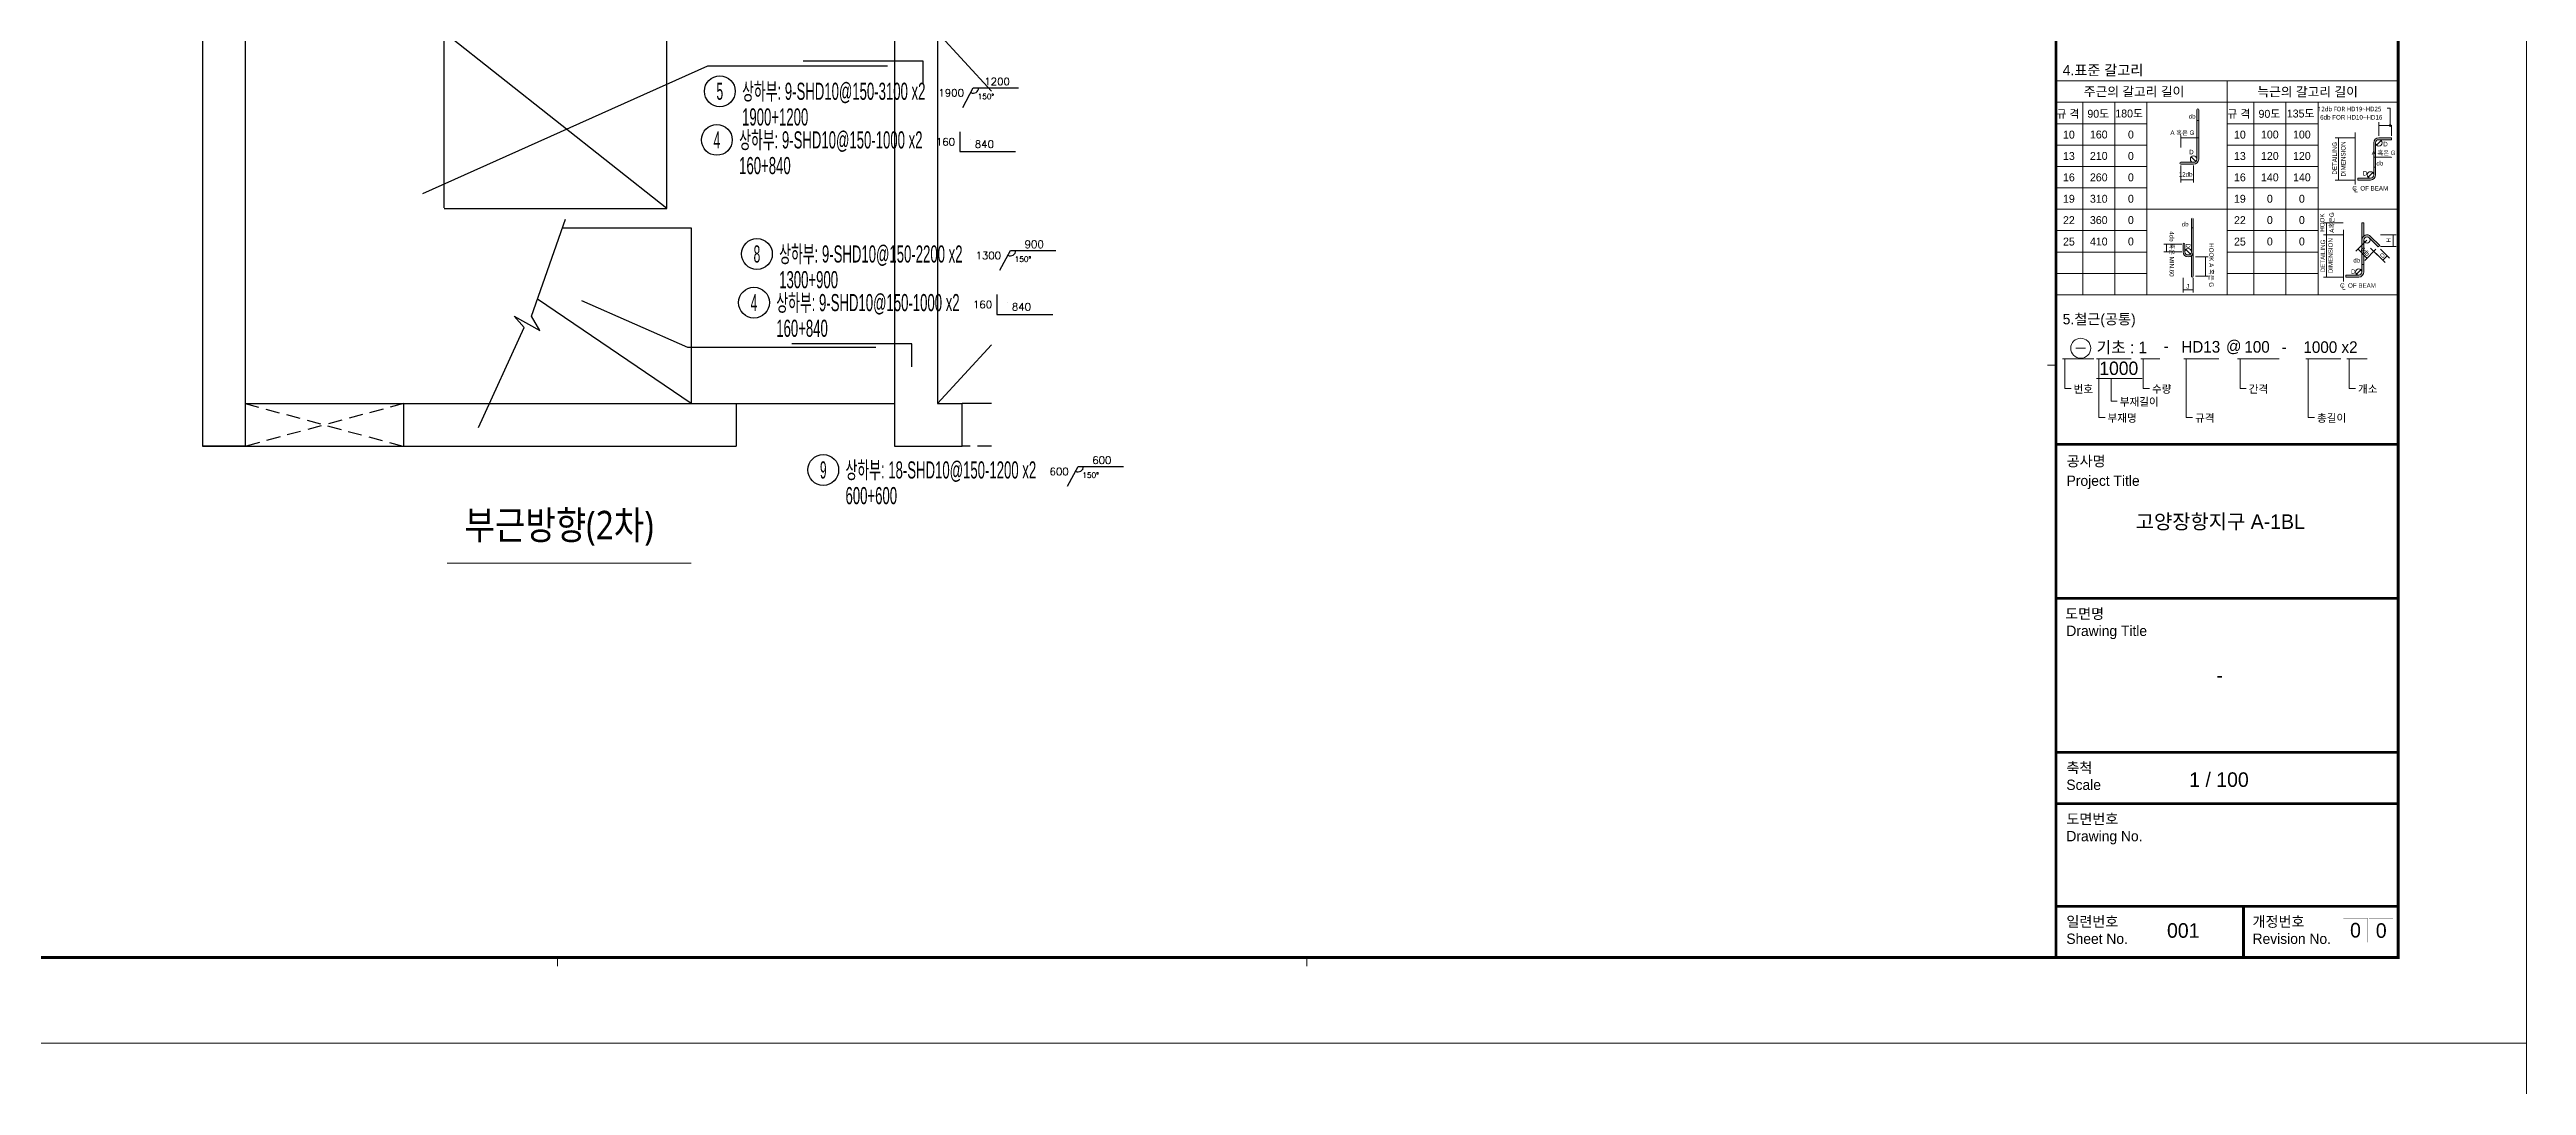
# Model space of a CAD drawing. Header units: millimetres. Extents: x 350420 to 672135, y -312840 to -44390.
# Drawn here: x 426264 to 443621, y -289561 to -282302 of the extents above; entities that cross this region are included whole.
import ezdxf
from ezdxf.enums import TextEntityAlignment as Align

# ---------------------------------------------------------------- set-up
doc = ezdxf.new("R2010")
doc.units = ezdxf.units.MM
doc.header["$LTSCALE"] = 65
doc.linetypes.add('XS-지하주차장$0$DDOT', pattern=[14, 12, -1, 0, -1])
doc.linetypes.add('XS-지하주차장$0$HID', pattern=[2.3, 1.5, -0.8])
doc.layers.get('Defpoints').update_dxf_attribs({"color": 145})
for name, color, linetype in [('FIN', 8, 'Continuous'), ('RP_TAG', 7, 'Continuous'), ('XS-지하주차장$0$BEAM', 6, 'XS-지하주차장$0$HID'), ('XS-지하주차장$0$COL', 2, 'Continuous'), ('XS-지하주차장$0$EL7', 7, 'Continuous'), ('XS-지하주차장$0$FP-CORE', 8, 'Continuous'), ('XS-지하주차장$0$OPEN', 9, 'XS-지하주차장$0$DDOT'), ('XS-지하주차장$0$W1', 2, 'Continuous'), ('XS-지하주차장$0$W1-H', 11, 'XS-지하주차장$0$HID'), ('XTAG', 7, 'Continuous')]:
    doc.layers.add(name, color=color, linetype=linetype)
doc.layers.add('TEXT', color=3, linetype='Continuous', lineweight=9)
doc.layers.add('XTITLE', color=22, linetype='Continuous', lineweight=0)
doc.styles.add('ARIAL', font='malgun.ttf')
doc.styles.add('HYULL', font='Dotum.ttf')
doc.styles.add('RPWK1', font='arial.ttf', dxfattribs={"bigfont": 'whgtxt.shx'})
doc.styles.add('RPWK2', font='romans.shx', dxfattribs={"bigfont": 'whgtxt.shx'})
doc.styles.add('XRebarSheet', font='Hmkmrhd_0.ttf')
doc.styles.add('돋움', font='malgun.ttf')
doc.dimstyles.new('NDIM', dxfattribs={"dimtxt": 3, "dimasz": 1.5, "dimexe": 2, "dimexo": 2, "dimgap": 1, "dimtad": 1, "dimdec": 0, "dimdsep": 46, "dimlunit": 6, "dimtxsty": 'ARIAL', "dimblk": 'DOT', "dimcen": 1, "dimclrd": 256, "dimclre": 7, "dimclrt": 3, "dimadec": 0, "dimazin": 0, "dimtfac": 1, "dimtdec": 0, "dimtix": 1, "dimtmove": 2, "dimatfit": 3, "dimldrblk": 'DOT', "dimfxl": 0, "dimtvp": 1, "dimtolj": 1, "dimlwd": -1, "dimlwe": -1, "dimarcsym": 0})

# ---------------------------------------------------------------- blocks, each defined once
blk = doc.blocks.new('_Dot')
at = {"color": 0, "linetype": 'ByBlock', "lineweight": -2}
blk.add_line((-0.5, 0), (-1, 0), dxfattribs=at)
at = {"color": 0, "linetype": 'ByBlock', "const_width": 0.5}
blk.add_lwpolyline([(-0.25, 0, 1), (0.25, 0, 1)], format="xyb", close=True, dxfattribs=at)
blk = doc.blocks.new('*D7')
at = {"color": 7, "transparency": 16777216}
for p, q in [((80432, 20451), (80432, 20463)), ((80477, 20451), (80477, 20463))]:
    blk.add_line(p, q, dxfattribs=at)
at = {"transparency": 16777216}
blk.add_line((80433, 20461), (80475, 20461), dxfattribs=at)
at = {"layer": 'Defpoints', "color": 0, "transparency": 16777216}
for p in [(80432, 20449), (80477, 20461), (80477, 20449)]:
    blk.add_point(p, dxfattribs=at)
at = {"transparency": 16777216, "xscale": 1.5, "yscale": 1.5, "zscale": 1.5, "rotation": 180}
blk.add_blockref('_Dot', (80432, 20461), dxfattribs=at)
at = {"transparency": 16777216, "xscale": 1.5, "yscale": 1.5, "zscale": 1.5}
blk.add_blockref('_Dot', (80477, 20461), dxfattribs=at)
blk = doc.blocks.new('*D8')
at = {"color": 7, "transparency": 16777216}
for p, q in [((76172, 19024), (76172, 19045)), ((76217, 19024), (76217, 19045))]:
    blk.add_line(p, q, dxfattribs=at)
at = {"transparency": 16777216}
blk.add_line((76215, 19043), (76174, 19043), dxfattribs=at)
at = {"layer": 'Defpoints', "color": 0, "transparency": 16777216}
for p in [(76172, 19043), (76172, 19022), (76217, 19022)]:
    blk.add_point(p, dxfattribs=at)
at = {"transparency": 16777216, "xscale": 1.5, "yscale": 1.5, "zscale": 1.5, "rotation": 180}
blk.add_blockref('_Dot', (76172, 19043), dxfattribs=at)
at = {"transparency": 16777216, "xscale": 1.5, "yscale": 1.5, "zscale": 1.5}
blk.add_blockref('_Dot', (76217, 19043), dxfattribs=at)
blk = doc.blocks.new('*D9')
at = {"transparency": 16777216}
blk.add_line((80158, 18181), (80199, 18181), dxfattribs=at)
at = {"layer": 'Defpoints', "color": 0, "transparency": 16777216}
for p in [(80156, 18181), (80201, 18181), (80201, 18181)]:
    blk.add_point(p, dxfattribs=at)
at = {"transparency": 16777216, "xscale": 1.5, "yscale": 1.5, "zscale": 1.5, "rotation": 180}
blk.add_blockref('_Dot', (80156, 18181), dxfattribs=at)
at = {"transparency": 16777216, "xscale": 1.5, "yscale": 1.5, "zscale": 1.5}
blk.add_blockref('_Dot', (80201, 18181), dxfattribs=at)
blk = doc.blocks.new('ADGADRGS')
at = {"layer": 'FIN'}
blk.add_lwpolyline([(-1560, 132), (-1240, 832), (-1310, 912), (-1130, 812), (-1190, 912), (-950, 1592)], dxfattribs=at)
at = {"layer": 'XS-지하주차장$0$BEAM'}
for p, q in [((-2085, 300), (-3195, 0)), ((-3195, 300), (-2085, 0)), ((2035, 0), (1830, 0))]:
    blk.add_line(p, q, dxfattribs=at)
at = {"layer": 'XS-지하주차장$0$COL', "color": 8}
blk.add_lwpolyline([(-2170, 3200), (-2170, 3400), (-2970, 3400), (-2970, 3200)], dxfattribs=at)
at = {"layer": 'XS-지하주차장$0$EL7'}
blk.add_line((2035, 300), (1830, 300), dxfattribs=at)
at = {"layer": 'XS-지하주차장$0$FP-CORE'}
for p, q in [((-1800, 1670), (-1800, 2900)), ((-240, 1667), (-1800, 2900)), ((-240, 1667), (-240, 2900)), ((-1800, 1667), (-240, 1667)), ((-971, 1532), (-70, 1532)), ((-70, 1532), (-70, 300)), ((-70, 300), (-1148, 1030))]:
    blk.add_line(p, q, dxfattribs=at)
at = {"layer": 'XS-지하주차장$0$OPEN'}
for p, q in [((2035, 2488), (1655, 2900)), ((1655, 300), (2035, 712))]:
    blk.add_line(p, q, dxfattribs=at)
at = {"layer": 'XS-지하주차장$0$W1', "color": 8}
for p, q in [((-3725, 3200), (-2970, 3200)), ((-2170, 3200), (2035, 3200)), ((-3725, 2900), (-3495, 2900)), ((-3495, 2900), (-3495, 0)), ((-3195, 2900), (1355, 2900)), ((-3195, 2900), (-3195, 300)), ((1355, 2900), (1355, 0)), ((1655, 2900), (2035, 2900)), ((1655, 2900), (1655, 300)), ((-3195, 300), (245, 300)), ((245, 300), (245, 0)), ((1655, 300), (1830, 300)), ((1830, 0), (1830, 300)), ((-3495, 0), (245, 0)), ((1355, 0), (1830, 0))]:
    blk.add_line(p, q, dxfattribs=at)
at = {"layer": 'XS-지하주차장$0$W1-H', "color": 8, "linetype": 'ByBlock'}
for p, q in [((-2170, 3400), (-2970, 3400)), ((-2970, 3400), (-2970, 3200)), ((-2170, 3200), (-2170, 3400)), ((-3725, 3200), (-2970, 3200)), ((-2170, 3200), (2035, 3200)), ((-3725, 2900), (-3495, 2900)), ((-3495, 2900), (-3495, 0)), ((-3195, 2900), (1355, 2900)), ((-3195, 2900), (-3195, 0)), ((1355, 2900), (1355, 300)), ((1655, 2900), (2035, 2900)), ((1655, 2900), (1655, 300)), ((-2085, 300), (1355, 300)), ((-2085, 300), (-2085, 0)), ((1655, 300), (1830, 300)), ((1830, 0), (1830, 300)), ((-3195, 0), (-3495, 0)), ((1355, 0), (1830, 0))]:
    blk.add_line(p, q, dxfattribs=at)
blk = doc.blocks.new('zsdfhetshts')
blk.add_lwpolyline([(0, 0), (15120, 0), (15120, 21384), (0, 21384)], close=True)
blk = doc.blocks.new('*U1883', base_point=(430833.1171, -282935.4277))
at = {"layer": 'RP_TAG', "color": 0, "linetype": 'Continuous', "ltscale": 100}
blk.add_circle((430940.1171, -282935.4277), 108, dxfattribs=at)
at = {"layer": 'RP_TAG', "color": 0, "linetype": 'Continuous', "ltscale": 100, "style": 'RPWK1', "width": 0.5}
blk.add_text('4', height=120, dxfattribs=at).set_placement((430940.1171, -282935.4277), align=Align.MIDDLE_CENTER)
at = {"layer": 'RP_TAG', "color": 0, "linetype": 'Continuous', "ltscale": 100, "style": 'RPWK1', "width": 0.55}
for s, p in [('상하부: 9-SHD10@150-1000 x2', (431096.1171, -282935.4277)), ('160+840', (431096.1171, -283115.4277))]:
    blk.add_text(s, height=120, dxfattribs=at).set_placement(p, align=Align.MIDDLE_LEFT)
blk = doc.blocks.new('*U1884', base_point=(431093.1171, -284075.4277))
at = {"layer": 'RP_TAG', "color": 0, "linetype": 'Continuous', "ltscale": 100}
blk.add_circle((431200.1171, -284075.4277), 108, dxfattribs=at)
at = {"layer": 'RP_TAG', "color": 0, "linetype": 'Continuous', "ltscale": 100, "style": 'RPWK1', "width": 0.5}
blk.add_text('4', height=120, dxfattribs=at).set_placement((431200.1171, -284075.4277), align=Align.MIDDLE_CENTER)
at = {"layer": 'RP_TAG', "color": 0, "linetype": 'Continuous', "ltscale": 100, "style": 'RPWK1', "width": 0.55}
for s, p in [('상하부: 9-SHD10@150-1000 x2', (431356.1171, -284075.4277)), ('160+840', (431356.1171, -284255.4277))]:
    blk.add_text(s, height=120, dxfattribs=at).set_placement(p, align=Align.MIDDLE_LEFT)
blk = doc.blocks.new('*U1888', base_point=(431113.6346, -283734.6004))
at = {"layer": 'RP_TAG', "color": 0, "linetype": 'Continuous', "ltscale": 100}
blk.add_circle((431220.6346, -283734.6004), 108, dxfattribs=at)
at = {"layer": 'RP_TAG', "color": 0, "linetype": 'Continuous', "ltscale": 100, "style": 'RPWK1', "width": 0.5}
blk.add_text('8', height=120, dxfattribs=at).set_placement((431220.6346, -283734.6004), align=Align.MIDDLE_CENTER)
at = {"layer": 'RP_TAG', "color": 0, "linetype": 'Continuous', "ltscale": 100, "style": 'RPWK1', "width": 0.55}
for s, p in [('상하부: 9-SHD10@150-2200 x2', (431376.6346, -283734.6004)), ('1300+900', (431376.6346, -283914.6004))]:
    blk.add_text(s, height=120, dxfattribs=at).set_placement(p, align=Align.MIDDLE_LEFT)
blk = doc.blocks.new('*U1892', base_point=(431578.5, -285247.8588))
at = {"layer": 'RP_TAG', "color": 0, "linetype": 'Continuous', "ltscale": 100}
blk.add_circle((431685.5, -285247.8588), 108, dxfattribs=at)
at = {"layer": 'RP_TAG', "color": 0, "linetype": 'Continuous', "ltscale": 100, "style": 'RPWK1', "width": 0.55}
for s, p in [('상하부: 18-SHD10@150-1200 x2', (431841.5, -285247.8588)), ('600+600', (431841.5, -285427.8588))]:
    blk.add_text(s, height=120, dxfattribs=at).set_placement(p, align=Align.MIDDLE_LEFT)
at = {"layer": 'RP_TAG', "color": 0, "linetype": 'Continuous', "ltscale": 100, "style": 'RPWK1', "width": 0.5}
blk.add_text('9', height=120, dxfattribs=at).set_placement((431685.5, -285247.8588), align=Align.MIDDLE_CENTER)
blk = doc.blocks.new('*U1896', base_point=(430853.6346, -282594.6004))
at = {"layer": 'RP_TAG', "color": 0, "linetype": 'Continuous', "ltscale": 100}
blk.add_circle((430960.6346, -282594.6004), 108, dxfattribs=at)
at = {"layer": 'RP_TAG', "color": 0, "linetype": 'Continuous', "ltscale": 100, "style": 'RPWK1', "width": 0.5}
blk.add_text('5', height=120, dxfattribs=at).set_placement((430960.6346, -282594.6004), align=Align.MIDDLE_CENTER)
at = {"layer": 'RP_TAG', "color": 0, "linetype": 'Continuous', "ltscale": 100, "style": 'RPWK1', "width": 0.55}
for s, p in [('상하부: 9-SHD10@150-3100 x2', (431116.6346, -282594.6004)), ('1900+1200', (431116.6346, -282774.6004))]:
    blk.add_text(s, height=120, dxfattribs=at).set_placement(p, align=Align.MIDDLE_LEFT)
blk = doc.blocks.new('dhs_sheet2e')
h = blk.add_hatch(color=256)
edge = h.paths.add_edge_path()
edge.add_line((76299, 21797), (76299, 20646.2))
edge.add_arc((76224.2, 20646.2), 74.7, -90, 0, ccw=False)
edge.add_line((76224.2, 20571.5), (75925.3, 20571.5))
edge.add_arc((75925.3, 20549.1), 22.4, 90, 270)
edge.add_line((75925.3, 20526.7), (76224.2, 20526.7))
edge.add_arc((76224.2, 20646.2), 119.6, 270, 360)
edge.add_line((76343.8, 20646.2), (76343.8, 21797))
edge.add_arc((76321.4, 21797), 22.4, 0, 180)
blk.add_hatch(color=256).paths.add_polyline_path([(80850.3, 21144.3), (80551.4, 21144.3, 0.4142136), (80431.9, 21024.7), (80431.9, 20621.2), (80431.9, 20277.5, -0.4142136), (80357.1, 20202.7), (80058.2, 20202.7), (80058.2, 20157.9), (80357.1, 20157.9, 0.4142136), (80476.7, 20277.5), (80476.7, 20621.2), (80476.7, 21024.7, -0.4142136), (80551.4, 21099.4), (80850.3, 21099.4)])
h = blk.add_hatch(color=256)
h.paths.add_polyline_path([(76216.8, 18481.2, -0.2277351), (76172, 18387.9), (76172, 17913.3, 1), (76216.8, 17913.3)])
h.paths.add_polyline_path([(76216.8, 19258.4, 1), (76172, 19258.4), (76172, 18481.2, -0.1833618), (76153.2, 18431.7, -0.6790836), (76150.1, 18423.9, -0.2067221), (76146.9, 18425.3, -0.6466922), (76022.6, 18481.2), (76022.6, 18660.6, 1), (75977.7, 18660.6), (75977.7, 18481.2, 1), (76216.8, 18481.2)])
h.paths.add_polyline_path([(76153.2, 18431.7, -0.0300135), (76146.9, 18425.3, 0.2067221), (76150.1, 18423.9, 0.6790836)], flags=17)
h = blk.add_hatch(color=256)
h.paths.add_polyline_path([(80200.9, 19160.1), (80156.1, 19160.1), (80156.1, 18756.6, -0.2277351), (80200.9, 18850)])
h.paths.add_polyline_path([(80156.1, 18756.6), (80156.1, 18353.1), (80156.1, 18009.4, -0.4142136), (80081.4, 17934.7), (79782.5, 17934.7), (79782.5, 17889.8), (80081.4, 17889.8, 0.4142136), (80200.9, 18009.4), (80200.9, 18353.1), (80200.9, 18756.6, -0.6681786), (80328.5, 18809.5), (80539.9, 18598.1), (80571.6, 18629.8), (80360.2, 18841.2, 0.6681786)])
at = {"color": 7, "ltscale": 2}
for p, q in [((73013.1, 22471.6), (81003.6, 22471.6)), ((77008.3, 22471.6), (77008.3, 17477.6)), ((73013.1, 21972.2), (81003.6, 21972.2)), ((73013.1, 21472.8), (75135.6, 21472.8)), ((73637.3, 21972.2), (73637.3, 17477.6)), ((74386.4, 21972.2), (74386.4, 17477.6)), ((75135.6, 21972.2), (75135.6, 17477.6)), ((77008.3, 21472.8), (79130.8, 21472.8)), ((77632.6, 21972.2), (77632.6, 17477.6)), ((78381.7, 21972.2), (78381.7, 17477.6)), ((79130.8, 21972.2), (79130.8, 17477.6)), ((75135.6, 19475.2), (77008.3, 19475.2)), ((79130.8, 19475.2), (81003.6, 19475.2)), ((73013.1, 17477.6), (81003.6, 17477.6))]:
    blk.add_line(p, q, dxfattribs=at)
for p, q in [((76299, 21797), (76299, 20646.2)), ((76343.8, 21797), (76343.8, 20646.2)), ((80553.3, 21432.5), (80848.4, 21432.5)), ((80742.8, 21835.3), (80817.5, 21835.3)), ((80817.5, 21835.3), (80817.5, 21432.5)), ((79607.9, 21142.4), (79607.9, 20159.8)), ((80431.9, 20277.5), (80431.9, 21024.7)), ((80476.7, 20277.5), (80476.7, 21024.7)), ((80498.6, 20971.9), (80604.3, 21077.5)), ((80551.4, 21144.3), (80850.3, 21144.3)), ((80850.3, 21099.4), (80551.4, 21099.4)), ((80850.3, 21144.3), (80850.3, 21099.4)), ((75925.3, 20571.5), (76224.2, 20571.5)), ((76224.2, 20526.7), (75925.3, 20526.7)), ((76277.1, 20593.4), (76171.4, 20699.1)), ((80304.3, 20224.6), (80410, 20330.3)), ((80835.3, 20687.8), (80431.9, 20687.8)), ((80058.2, 20202.7), (80357.1, 20202.7)), ((80058.2, 20157.9), (80058.2, 20202.7)), ((80357.1, 20157.9), (80058.2, 20157.9)), ((76172, 19258.4), (76172, 18481.2)), ((76216.8, 19258.4), (76216.8, 18481.2)), ((79332.2, 19158.3), (79332.2, 18878.1)), ((75592.1, 18659.1), (75592.1, 18482.7)), ((75977.7, 18660.6), (75977.7, 18481.2)), ((76022.6, 18660.6), (76022.6, 18481.2)), ((76150.1, 18428.4), (76044.4, 18534.1)), ((79332.2, 18874.3), (79332.2, 17887.4)), ((80065.6, 18544), (80274.3, 18335.3)), ((80156.1, 18353.1), (80156.1, 18756.6)), ((80200.9, 18353.1), (80200.9, 18756.6)), ((80328.5, 18809.5), (80539.9, 18598.1)), ((80357.7, 18568.9), (80698.5, 18228.1)), ((80360.2, 18841.2), (80571.6, 18629.8)), ((80539.9, 18598.1), (80571.6, 18629.8)), ((80883.4, 18874.3), (80883.4, 18609.1)), ((76502.4, 18360.2), (76502.4, 17914.8)), ((80028.6, 17956.6), (80134.2, 18062.2)), ((80156.1, 18353.1), (80156.1, 18009.4)), ((80200.9, 18353.1), (80200.9, 18009.4)), ((80749.9, 18385.4), (80646.9, 18282.4)), ((76215.3, 17590.4), (75979.2, 17590.4)), ((79782.5, 17889.8), (79782.5, 17934.7)), ((79782.5, 17934.7), (80081.4, 17934.7)), ((80081.4, 17889.8), (79782.5, 17889.8))]:
    blk.add_line(p, q)
at = {"color": 1}
for p, q in [((76299, 21501), (76299, 21548.4)), ((76342.3, 21546.4), (76300.5, 21546.4)), ((76343.8, 21501), (76343.8, 21548.4)), ((75925.3, 20916), (75925.3, 21199.6)), ((75926.8, 21139.7), (76342.3, 21139.7)), ((75925.3, 20500.1), (75925.3, 20098.9)), ((76224.2, 20500.1), (76224.2, 20098.9)), ((76222.7, 20158.9), (75926.8, 20158.9))]:
    blk.add_line(p, q, dxfattribs=at)
at = {"color": 7}
for p, q in [((80551.4, 21191.6), (80551.4, 21507.4)), ((80850.3, 21191.6), (80850.3, 21435)), ((76343.8, 20916), (76343.8, 21141.7)), ((79996, 21144.3), (79533, 21144.3)), ((80431.9, 20947.5), (80431.9, 20685.3)), ((79996, 20157.9), (79533, 20157.9)), ((79720.2, 19160.1), (79257.5, 19160.1)), ((75953.1, 18660.6), (75532.2, 18660.6)), ((79720.2, 18876.2), (79257.5, 18876.2)), ((79720.2, 18876.2), (79257.5, 18876.2)), ((80273.9, 18754.9), (80011.4, 18492.3)), ((80485.3, 18543.5), (80222.7, 18281)), ((80591.1, 18876.2), (80958.3, 18876.2)), ((80591.1, 18607.2), (80958.3, 18607.2)), ((80594.5, 18543.5), (80804.2, 18333.8)), ((75953.1, 18481.2), (75532.2, 18481.2)), ((76270.6, 18361.7), (76562.3, 18361.7)), ((80488.8, 18437.8), (80698.5, 18228.1)), ((75977.7, 17876.9), (75977.7, 17530.5)), ((76216.8, 17876.9), (76216.8, 17530.5)), ((76270.6, 17913.3), (76562.3, 17913.3)), ((79720.2, 17885.5), (79257.5, 17885.5)), ((73477.6, 16230.5), (73697, 16230.5)), ((73013.1, 15831.2), (72813.3, 15831.2)), ((38004.8, 1997.6), (38004.8, 1797.9)), ((55508.9, 1997.6), (55508.9, 1797.9))]:
    blk.add_line(p, q, dxfattribs=at)
at = {"linetype": 'Continuous'}
for p, q in [((79998.5, 20053.3), (79998.5, 21263.8)), ((79722.7, 17785.2), (79722.7, 18995.8))]:
    blk.add_line(p, q, dxfattribs=at)
at = {"color": 4}
for p, q in [((80156.1, 19160.1), (80200.9, 19160.1)), ((80156.1, 18756.6), (80156.1, 19160.1)), ((80200.9, 19160.1), (80200.9, 18850)), ((76172, 18387.9), (76172, 17913.3)), ((76216.8, 18481.2), (76216.8, 17913.3))]:
    blk.add_line(p, q, dxfattribs=at)
at = {"color": 1, "ltscale": 2}
for p, q in [((73160.8, 15979.6), (73897.2, 15979.6)), ((73217.3, 15979.6), (73217.3, 15288.3)), ((73955, 15979.6), (74769.1, 15979.6)), ((74011.5, 15979.6), (74011.5, 14611.4)), ((74992, 15979.6), (75438.1, 15979.6)), ((75048.5, 15979.6), (75048.5, 15288.3)), ((75998.4, 15979.6), (76812.5, 15979.6)), ((76054.9, 15979.6), (76054.9, 14611.4)), ((77253.2, 15979.6), (78222.3, 15979.6)), ((77309.7, 15979.6), (77309.7, 15288.3)), ((78846.9, 15979.6), (79661, 15979.6)), ((78903.4, 15979.6), (78903.4, 14611.4)), ((79804.8, 15979.6), (80281.2, 15979.6)), ((79861.3, 15979.6), (79861.3, 15288.3)), ((73217.3, 15288.3), (73361.3, 15288.3)), ((73955, 15525.5), (75020.4, 15525.5)), ((74296, 15525.5), (74296, 14991.1)), ((75048.5, 15288.3), (75192.5, 15288.3)), ((77309.7, 15288.3), (77453.7, 15288.3)), ((79861.3, 15288.3), (80005.3, 15288.3)), ((74011.5, 14611.4), (74155.5, 14611.4)), ((74296, 14991.1), (74440, 14991.1)), ((76054.9, 14611.4), (76198.9, 14611.4)), ((78903.4, 14611.4), (79047.4, 14611.4))]:
    blk.add_line(p, q, dxfattribs=at)
at = {"color": 30}
for p, q in [((73013.1, 6791.9), (81003.6, 6791.9)), ((73013.1, 5593.3), (81003.6, 5593.3)), ((73013.1, 3196.2), (81003.6, 3196.2))]:
    blk.add_line(p, q, dxfattribs=at)
at = {"color": 7}
blk.add_lwpolyline([(84000, 0), (84000, 59329.4), (0, 59329.4), (0, 0)], close=True, dxfattribs=at)
at = {"color": 30, "const_width": 64.9}
blk.add_lwpolyline([(81003.6, 57331.7), (2996.4, 57331.7), (2996.4, 1997.6), (81003.6, 1997.6)], close=True, dxfattribs=at)
for points in [[(73013.1, 1997.6), (73013.1, 57331.7)], [(73013.1, 13983.4), (81003.6, 13983.4)], [(73013.1, 10387.6), (81003.6, 10387.6)], [(73013.1, 6791.9), (81003.6, 6791.9)], [(73013.1, 5593.3), (81003.6, 5593.3)], [(73013.1, 3196.2), (81003.6, 3196.2)], [(77390.2, 1997.6), (77390.2, 3196.2)]]:
    blk.add_lwpolyline(points, dxfattribs=at)
at = {"color": 1, "ltscale": 2, "const_width": 1.87}
for points in [[(79725.1, 2916.8), (79725.1, 2355), (80286.9, 2355), (80286.9, 2916.8), (79725.1, 2916.8)], [(80321.3, 2916.8), (80321.3, 2355), (80883.1, 2355), (80883.1, 2916.8), (80321.3, 2916.8)]]:
    blk.add_lwpolyline(points, dxfattribs=at)
for centre, radius in [((80817.5, 21432.5), 22.4), ((80817.5, 21432.5), 11.2), ((80551.4, 21024.7), 74.7), ((80498.6, 20971.9), 4.48), ((80604.3, 21077.5), 4.48), ((76171.4, 20699.1), 4.48), ((76277.1, 20593.4), 4.48), ((80357.1, 20277.5), 74.7), ((80410, 20330.3), 4.48), ((80304.3, 20224.6), 4.48), ((76044.4, 18534.1), 4.48), ((80275.7, 18756.6), 74.7), ((76150.1, 18428.4), 4.48), ((80081.4, 18009.4), 74.7), ((80028.6, 17956.6), 4.48), ((80134.2, 18062.2), 4.48)]:
    blk.add_circle(centre, radius)
at = {"color": 4}
for centre in [(76224.2, 20646.2), (76097.3, 18481.2)]:
    blk.add_circle(centre, 74.7, dxfattribs=at)
at = {"color": 7, "linetype": 'Continuous'}
blk.add_circle((73588.4, 16228.7), 234.1, dxfattribs=at).dxf.unprotected_set("ltscale", 0)
for centre, radius, start, end in [((76321.4, 21797), 22.4, 0, 180), ((80551.4, 21024.7), 119.6, 90, 180), ((80551.4, 21024.7), 74.7, 90, 180), ((75925.3, 20549.1), 22.4, 90, 270), ((76224.2, 20646.2), 119.6, 270, 0), ((76224.2, 20646.2), 74.7, 270, 0), ((80357.1, 20277.5), 74.7, 270, 0), ((80357.1, 20277.5), 119.6, 270, 0), ((76000.1, 18660.6), 22.4, 0, 180), ((80275.7, 18756.6), 119.6, 45, 180), ((76097.3, 18481.2), 119.6, 180, 0), ((76097.3, 18481.2), 74.7, 180, 0), ((80081.4, 18009.4), 119.6, 270, 0), ((80081.4, 18009.4), 74.7, 270, 0)]:
    blk.add_arc(centre, radius, start, end)
at = {"color": 4}
blk.add_arc((76194.4, 17913.3), 22.4, 180, 0, dxfattribs=at)
at = {"color": 1, "rotation": 180}
for p, xscale, yscale, zscale in [((76299, 21546.4), 1.5, 1.5, 1.5), ((75925.3, 21139.7), 11.98573127229489, 11.98573127229489, 11.98573127229489), ((75925.3, 20158.9), 11.98573127229489, 11.98573127229489, 11.98573127229489)]:
    blk.add_blockref('_Dot', p, dxfattribs=dict(at, xscale=xscale, yscale=yscale, zscale=zscale))
at = {"color": 1}
for p, xscale, yscale, zscale in [((76343.8, 21546.4), 1.5, 1.5, 1.5), ((76343.8, 21139.7), 1.498216409036861, 1.498216409036861, 1.498216409036861), ((76224.2, 20158.9), 11.98573127229489, 11.98573127229489, 11.98573127229489)]:
    blk.add_blockref('_Dot', p, dxfattribs=dict(at, xscale=xscale, yscale=yscale, zscale=zscale))
for p, xscale, yscale, zscale, rotation in [((80551.4, 21432.5), 14.98216409036861, 14.98216409036861, 14.98216409036861, 180), ((79607.9, 21144.3), 14.98216409036861, 14.98216409036861, 14.98216409036861, 90), ((80431.9, 20687.8), 14.98216409036861, 14.98216409036861, 14.98216409036861, 180), ((79607.9, 20157.9), 14.98216409036861, 14.98216409036861, 14.98216409036861, 270), ((79332.2, 19160.1), 14.98216409036861, 14.98216409036861, 14.98216409036861, 90), ((75592.1, 18660.6), 11.98573127229489, 11.98573127229489, 11.98573127229489, 90), ((79332.2, 18876.2), 14.98216409036861, 14.98216409036861, 14.98216409036861, 90), ((79332.2, 18876.2), 1.872770511296076, 1.872770511296076, 1.872770511296076, 270), ((80064, 18545), 14.98216409036862, 14.98216409036862, 14.98216409036862, 135.0000000000825), ((80883.4, 18876.2), 14.98216409036861, 14.98216409036861, 14.98216409036861, 90), ((80883.4, 18607.2), 14.98216409036861, 14.98216409036861, 14.98216409036861, 270), ((75592.1, 18481.2), 11.98573127229489, 11.98573127229489, 11.98573127229489, 270), ((76502.4, 18361.7), 11.98573127229489, 11.98573127229489, 11.98573127229489, 90), ((80275.7, 18333.9), 14.98216409036862, 14.98216409036862, 14.98216409036862, 315.0000000000825), ((80645.5, 18281.1), 14.98216409036861, 14.98216409036861, 14.98216409036861, 225.0000000002524), ((80751.2, 18386.8), 14.98216409036861, 14.98216409036861, 14.98216409036861, 45.00000000025245), ((75977.7, 17590.4), 11.98573127229489, 11.98573127229489, 11.98573127229489, 180), ((76502.4, 17913.3), 11.98573127229489, 11.98573127229489, 11.98573127229489, 270), ((79332.2, 17885.5), 14.98216409036861, 14.98216409036861, 14.98216409036861, 270)]:
    blk.add_blockref('_Dot', p, dxfattribs=dict(xscale=xscale, yscale=yscale, zscale=zscale, rotation=rotation))
for p, xscale, yscale, zscale in [((80850.3, 21432.5), 1.872770511296076, 1.872770511296076, 1.872770511296076), ((80850.3, 20687.8), 14.98216409036861, 14.98216409036861, 14.98216409036861), ((76216.8, 17590.4), 11.98573127229489, 11.98573127229489, 11.98573127229489)]:
    blk.add_blockref('_Dot', p, dxfattribs=dict(xscale=xscale, yscale=yscale, zscale=zscale))
at = {"color": 7, "style": 'XRebarSheet'}
for s, p in [('4.표준 갈고리', (73168.2, 22602.8)), ('5.철근(공통)', (73167, 16788))]:
    blk.add_text(s, height=242.71, dxfattribs=at).set_placement(p)
at = {"color": 3}
for s, height, style, p in [('주근의 갈고리 길이', 217.47, 'XRebarSheet', (73661.6, 22115.7)), ('늑근의 갈고리 길이', 217.47, 'XRebarSheet', (77716.4, 22111.4)), ('규 격', 184.85, 'XRebarSheet', (73024.7, 21609.3)), ('90도', 184.85, 'XRebarSheet', (73743.9, 21612.7)), ('180도', 184.85, 'XRebarSheet', (74396.5, 21618.3)), ('규 격', 184.85, 'XRebarSheet', (77015.8, 21609.3)), ('90도', 184.85, 'XRebarSheet', (77741.9, 21610.8)), ('135도', 184.85, 'XRebarSheet', (78402.8, 21618.5)), ('기초 : 1', 271.84, 'HYULL', (73958.2, 16112.5)), ('-', 271.8, 'HYULL', (75524.6, 16143.6)), ('HD13', 271.84, 'HYULL', (75937.6, 16126.4)), ('@', 271.8, 'HYULL', (76981.9, 16143.6)), ('100', 271.84, 'HYULL', (77410.5, 16124.9)), ('-', 271.8, 'HYULL', (78283.3, 16120.3)), ('1000 x2', 271.84, 'HYULL', (78789.8, 16118.6)), ('번호', 181.22, 'XRebarSheet', (73421.4, 15184.8)), ('부재길이', 181.22, 'XRebarSheet', (74500.1, 14887.6)), ('수량', 181.22, 'XRebarSheet', (75252.6, 15184.8)), ('간격', 181.22, 'XRebarSheet', (77513.8, 15184.8)), ('개소', 181.22, 'XRebarSheet', (80065.4, 15184.8)), ('부재명', 181.22, 'XRebarSheet', (74215.6, 14507.8)), ('규격', 181.22, 'XRebarSheet', (76259, 14507.8)), ('총길이', 181.22, 'XRebarSheet', (79107.5, 14507.8))]:
    blk.add_text(s, height=height, dxfattribs=dict(at, style=style)).set_placement(p)
for s, height, style, p in [('db', 104.88, 'HYULL', (76110.6, 21591.3)), ('12db FOR HD19~HD25', 104.875, 'ARIAL', (79128.8, 21763.4)), ('6db FOR HD10~HD16', 104.875, 'HYULL', (79181.1, 21570.1)), ('A 혹은 G', 104.88, 'HYULL', (75682.6, 21210.1)), ('D', 104.9, 'HYULL', (76121.8, 20758.8)), ('A 혹은 G', 104.88, 'HYULL', (80384, 20740.7)), ('D', 104.9, 'HYULL', (80656, 20944.7)), ('12db', 104.88, 'HYULL', (75877.3, 20236.3)), ('D', 104.9, 'HYULL', (80177.8, 20262.8)), ('db', 104.88, 'HYULL', (80494.6, 20497.1)), ('C  OF BEAM', 104.88, 'HYULL', (79933.3, 19912.7)), ('L', 104.9, 'HYULL', (79978.2, 19870.3)), ('db', 104.88, 'HYULL', (75947.2, 19073.7)), ('D', 104.9, 'HYULL', (79902.1, 17964.6)), ('db', 104.88, 'HYULL', (79955.9, 18229.1)), ('J', 104.9, 'HYULL', (76052.4, 17620.3)), ('C  OF BEAM', 104.88, 'HYULL', (79646.6, 17640.3)), ('L', 104.9, 'HYULL', (79691.4, 17597.9))]:
    blk.add_text(s, height=height, dxfattribs=dict(style=style)).set_placement(p)
at = {"style": 'HYULL'}
for s, height, rotation, p in [('DETAILING', 104.88, 90, (79572.8, 20283)), ('DIMENSION', 104.88, 90, (79773.2, 20238.9)), ('HOOK', 104.88, 90, (79280.6, 18949.8)), ('A혹은G', 104.88, 90, (79503.2, 18925.5)), ('4db 혹은 MIN.60', 104.875, 270, (75662.8, 18959.9)), ('D', 104.9, 270, (76045.4, 18676.8)), ('HOOK A 혹은 G', 104.875, 270, (76588.8, 18683)), ('DETAILING', 104.88, 90, (79297.1, 18001.8)), ('DIMENSION', 104.88, 90, (79475.3, 17979.8)), ('H', 104.9, 90, (80828.6, 18696.9))]:
    blk.add_text(s, height=height, rotation=rotation, dxfattribs=at).set_placement(p)
at = {"style": 'HYULL', "width": 0.8}
for s, height, rotation, p in [('6db', 104.88, 315, (80113.5, 18528.3)), ('D', 104.9, 45, (80638.1, 18324.3))]:
    blk.add_text(s, height=height, rotation=rotation, dxfattribs=at).set_placement(p)
at = {"color": 3, "linetype": 'Continuous', "style": 'HYULL'}
e = blk.add_text('1000', height=312.13, dxfattribs=at)
e.set_placement((74023.5, 15760.5), align=Align.MIDDLE_LEFT)
e.dxf.unprotected_set("ltscale", 0)
at = {"color": 7, "style": 'XRebarSheet'}
for s, height, p in [('공사명', 241.63, (73259, 13591.6)), ('Project Title', 241.632, (73259, 13135.1)), ('도면명', 241.63, (73225, 10028.1)), ('Drawing Title', 241.632, (73252.8, 9628.5)), ('축척', 241.63, (73252.8, 6432.3)), ('Scale', 241.63, (73252.8, 6032.8)), ('도면번호', 241.63, (73252.8, 5233.8)), ('Drawing No.', 241.632, (73252.8, 4834.2)), ('일련번호', 241.63, (73252.8, 2836.6)), ('개정번호', 241.63, (77602.3, 2836.6)), ('Sheet No.', 241.63, (73252.8, 2437.1)), ('Revision No.', 241.632, (77602.3, 2437.1))]:
    blk.add_text(s, height=height, dxfattribs=at).set_placement(p, align=Align.MIDDLE_LEFT)
for base, p1, p2, picture, middle in [((80476.7, 20461.4), (80431.9, 20449.3), (80476.7, 20449.3), '*D7', (80454.3, 20461.4)), ((76172, 19043.3), (76216.8, 19021.8), (76172, 19021.8), '*D8', (76194.4, 19043.3)), ((80200.9, 18181.3), (80156.1, 18181.3), (80200.9, 18181.3), '*D9', (80178.5, 18181.3))]:
    dim = blk.add_linear_dim(base=base, p1=p1, p2=p2, text=' ', dimstyle='NDIM')
    dim.commit()
    dim.dimension.update_dxf_attribs({"geometry": picture, "text_midpoint": middle})
blk = doc.blocks.new('zdfhsdtfs')
at = {"color": 7, "ltscale": 2}
for p, q in [((36507, 10487), (37568, 10487)), ((38504, 10487), (39565, 10487)), ((36507, 10237), (37568, 10237)), ((38504, 10237), (39565, 10237)), ((36507, 9987), (37568, 9987)), ((38504, 9987), (39565, 9987)), ((36507, 9738), (37568, 9738)), ((38504, 9738), (39565, 9738)), ((36507, 9488), (37568, 9488)), ((38504, 9488), (39565, 9488)), ((36507, 9238), (37568, 9238)), ((36507, 8988), (37568, 8988)), ((38504, 9238), (39565, 9238)), ((38504, 8988), (39565, 8988))]:
    blk.add_line(p, q, dxfattribs=at)
at = {"color": 255, "xscale": 0.5, "yscale": 0.5, "zscale": 0.5}
blk.add_blockref('dhs_sheet2e', (0, 0), dxfattribs=at)
at = {"color": 3, "style": 'XRebarSheet'}
for s, p in [('10', (36656, 10609)), ('160', (37005, 10610)), ('0', (37380, 10610)), ('10', (38653, 10609)), ('100', (39003, 10610)), ('100', (39377, 10610)), ('13', (36656, 10359)), ('16', (36656, 10110)), ('210', (37005, 10360)), ('260', (37005, 10110)), ('0', (37380, 10360)), ('0', (37380, 10110)), ('13', (38653, 10359)), ('16', (38653, 10110)), ('120', (39003, 10360)), ('140', (39003, 10110)), ('120', (39377, 10360)), ('140', (39377, 10110)), ('19', (36656, 9860)), ('310', (37005, 9860)), ('0', (37380, 9860)), ('19', (38653, 9860)), ('0', (39003, 9860)), ('0', (39377, 9860)), ('22', (36656, 9610)), ('360', (37005, 9611)), ('0', (37380, 9611)), ('22', (38653, 9610)), ('0', (39003, 9611)), ('0', (39377, 9611)), ('25', (36656, 9360)), ('410', (37005, 9361)), ('0', (37380, 9361)), ('25', (38653, 9360)), ('0', (39003, 9361)), ('0', (39377, 9361))]:
    blk.add_text(s, height=92.4, dxfattribs=at).set_placement(p, align=Align.MIDDLE_CENTER)
for s, p in [('고양장항지구 A-1BL', (38424, 6092)), ('-', (38417, 4295)), ('1 / 100', (38409, 3080)), ('0', (40003, 1318)), ('0', (40304, 1314))]:
    blk.add_text(s, height=170, dxfattribs=at).set_placement(p, align=Align.MIDDLE)
blk.add_text('001', height=169.9, dxfattribs=at).set_placement((37802, 1230))

msp = doc.modelspace()

# ---------------------------------------------------------------- linework, layer by layer
at = {"layer": 'RP_TAG', "color": 250, "linetype": 'Continuous', "ltscale": 100}
for p, q in [((432735.9, -282594.6), (432735.9, -282594.6)), ((432715.3, -282935.4), (432715.4, -282935.4)), ((432995.9, -283734.6), (432995.9, -283734.6)), ((432975.3, -284075.4), (432975.4, -284075.4)), ((433512, -285247.9), (433512, -285247.9))]:
    msp.add_line(p, q, dxfattribs=at)
at = {"layer": 'RP_TAG', "color": 1, "linetype": 'Continuous', "ltscale": 100}
for points in [[(432663.8, -282708.7), (432736.8, -282570.2), (433054.8, -282570.2)], [(432642.8, -282879.2), (432642.8, -283017.7), (433033.8, -283017.7)], [(432923.8, -283848.7), (432996.8, -283710.2), (433314.8, -283710.2)], [(432902.8, -284019.2), (432902.8, -284157.7), (433293.8, -284157.7)], [(433397.8, -285362), (433470.9, -285223.5), (433788.8, -285223.5)]]:
    msp.add_lwpolyline(points, dxfattribs=at)
at = {"layer": 'RP_TAG', "color": 0, "linetype": 'Continuous', "ltscale": 100}
for centre, start in [((432736.8, -282570.2), 242.20052), ((432996.8, -283710.2), 242.20052), ((433470.8, -285223.5), 242.20039)]:
    msp.add_arc(centre, 37.8, start, 0, dxfattribs=at)
at = {"layer": 'XTAG'}
for points in [[(432385.1, -282544.6), (432385.1, -282384.6), (431545.1, -282384.6)], [(432135.1, -282419.6), (430873.3, -282419.6), (428877, -283313.4)], [(432055.1, -284389.6), (430737, -284389.6), (429993.7, -284062.2)], [(432305.1, -284524.6), (432305.1, -284364.6), (431465.1, -284364.6)]]:
    msp.add_lwpolyline(points, dxfattribs=at)
at = {"layer": 'XTITLE', "color": 2}
msp.add_lwpolyline([(429050, -285900), (430760, -285900)], dxfattribs=at)

# ---------------------------------------------------------------- block references
at = {"layer": 'FIN'}
msp.add_blockref('ADGADRGS', (430830, -285082.5), dxfattribs=at)
at = {"layer": 'RP_TAG', "color": 30, "linetype": 'Continuous', "ltscale": 1.15363e-317}
for name, p in [('*U1896', (430853.6, -282594.6)), ('*U1883', (430833.1, -282935.4)), ('*U1888', (431113.6, -283734.6)), ('*U1884', (431093.1, -284075.4)), ('*U1892', (431578.5, -285247.9))]:
    msp.add_blockref(name, p, dxfattribs=at)
at = {"layer": 'TEXT', "color": 4, "xscale": 1.08, "yscale": 1.08, "zscale": 1.08}
msp.add_blockref('zsdfhetshts', (443620.9, -294559.7), dxfattribs=at)
at = {"layer": 'XTITLE', "color": 2, "xscale": 0.5999999991747279, "yscale": 0.5999999991747279, "zscale": 0.5999999991747279}
msp.add_blockref('zdfhsdtfs', (418420.9, -289263.8), dxfattribs=at)

# ---------------------------------------------------------------- texts
at = {"layer": 'RP_TAG', "color": 2, "linetype": 'Continuous', "ltscale": 100, "style": 'RPWK2'}
for s, p in [('1200', (432903.7, -282568.7)), ('840', (432814.5, -283006.7)), ('900', (433163.7, -283708.7)), ('840', (433074.5, -284146.7)), ('600', (433637.7, -285222))]:
    msp.add_text(s, height=52.27, dxfattribs=at).set_placement(p, align=Align.BOTTOM_CENTER)
for s, p in [('1900', (432671.6, -282606.1)), ('1300', (432931.6, -283746.1)), ('600', (433405.6, -285259.3))]:
    msp.add_text(s, height=52.27, dxfattribs=at).set_placement(p, align=Align.MIDDLE_RIGHT)
for p in [(432767.7, -282661), (433027.7, -283801), (433501.7, -285314.3)]:
    msp.add_text('150%%D', height=37.33, dxfattribs=at).set_placement(p, align=Align.BOTTOM_LEFT)
for p in [(432609, -282991.2), (432869, -284131.2)]:
    msp.add_text('160', height=52.27, dxfattribs=at).set_placement(p, align=Align.BOTTOM_RIGHT)
at = {"layer": 'XTITLE', "color": 2, "style": '돋움', "width": 0.85}
msp.add_text('부근방향(2차)', height=200, dxfattribs=at).set_placement((429171.4, -285634.5), align=Align.MIDDLE_LEFT)

doc.saveas('drawing.dxf')
